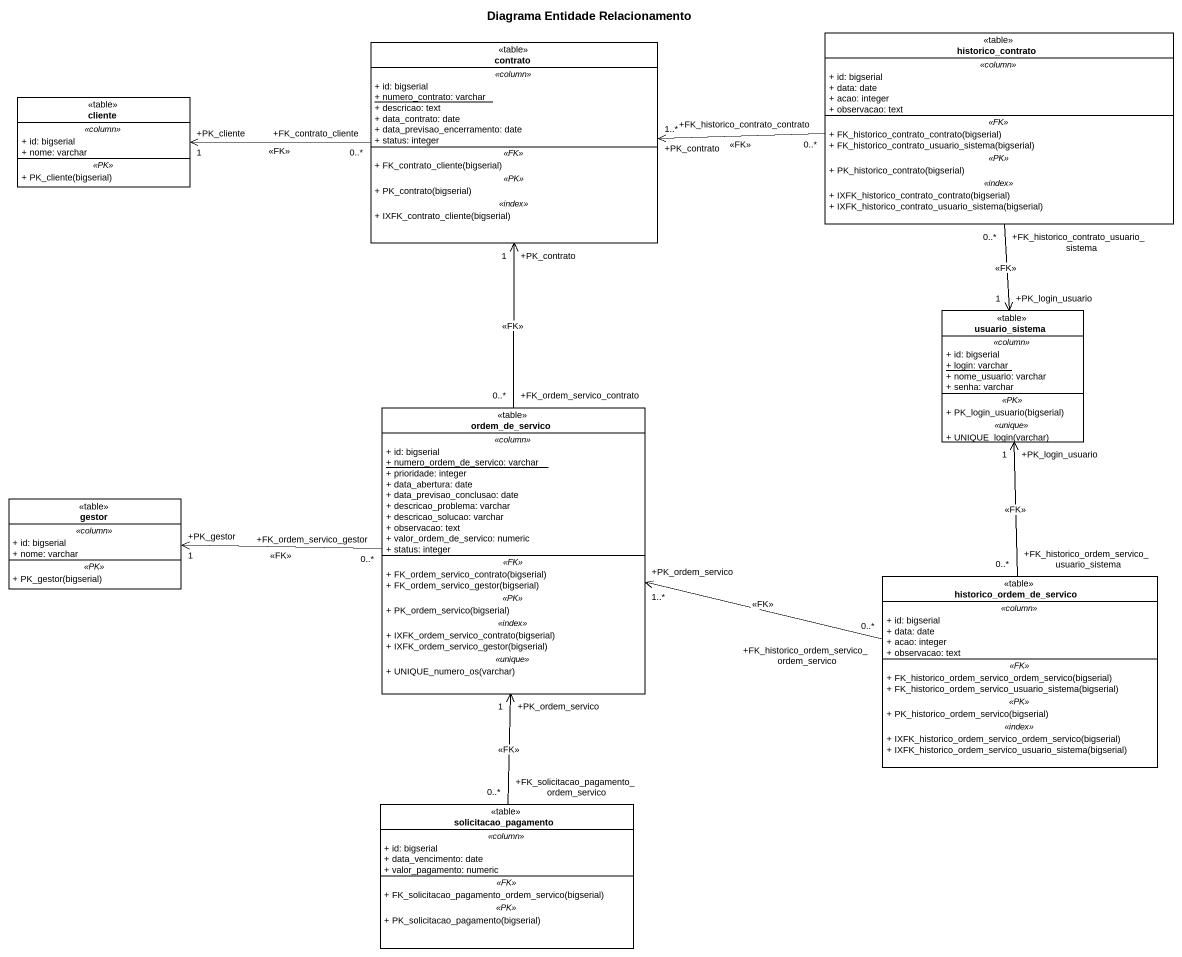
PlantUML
@startuml
title Diagrama Entidade Relacionamento
hide circle
hide empty members
skinparam classAttributeIconSize 0
class contrato <<table>> {
  .. <<column>> ..
  + id: bigserial
  {static} + numero_contrato: varchar
  + descricao: text
  + data_contrato: date
  + data_previsao_encerramento: date
  + status: integer
  .. <<FK>> ..
  + FK_contrato_cliente(bigserial)
  .. <<PK>> ..
  + PK_contrato(bigserial)
  .. <<index>> ..
  + IXFK_contrato_cliente(bigserial)
}
class historico_contrato <<table>> {
  .. <<column>> ..
  + id: bigserial
  + data: date
  + acao: integer
  + observacao: text
  .. <<FK>> ..
  + FK_historico_contrato_contrato(bigserial)
  + FK_historico_contrato_usuario_sistema(bigserial)
  .. <<PK>> ..
  + PK_historico_contrato(bigserial)
  .. <<index>> ..
  + IXFK_historico_contrato_contrato(bigserial)
  + IXFK_historico_contrato_usuario_sistema(bigserial)
}
class cliente <<table>> {
  .. <<column>> ..
  + id: bigserial
  + nome: varchar
  .. <<PK>> ..
  + PK_cliente(bigserial)
}
class usuario_sistema <<table>> {
  .. <<column>> ..
  + id: bigserial
  {static} + login: varchar
  + nome_usuario: varchar
  + senha: varchar
  .. <<PK>> ..
  + PK_login_usuario(bigserial)
  .. <<unique>> ..
  + UNIQUE_login(varchar)
}
class ordem_de_servico <<table>> {
  .. <<column>> ..
  + id: bigserial
  {static} + numero_ordem_de_servico: varchar
  + prioridade: integer
  + data_abertura: date
  + data_previsao_conclusao: date
  + descricao_problema: varchar
  + descricao_solucao: varchar
  + observacao: text
  + valor_ordem_de_servico: numeric
  + status: integer
  .. <<FK>> ..
  + FK_ordem_servico_contrato(bigserial)
  + FK_ordem_servico_gestor(bigserial)
  .. <<PK>> ..
  + PK_ordem_servico(bigserial)
  .. <<index>> ..
  + IXFK_ordem_servico_contrato(bigserial)
  + IXFK_ordem_servico_gestor(bigserial)
  .. <<unique>> ..
  + UNIQUE_numero_os(varchar)
}
class gestor <<table>> {
  .. <<column>> ..
  + id: bigserial
  + nome: varchar
  .. <<PK>> ..
  + PK_gestor(bigserial)
}
class historico_ordem_de_servico <<table>> {
  .. <<column>> ..
  + id: bigserial
  + data: date
  + acao: integer
  + observacao: text
  .. <<FK>> ..
  + FK_historico_ordem_servico_ordem_servico(bigserial)
  + FK_historico_ordem_servico_usuario_sistema(bigserial)
  .. <<PK>> ..
  + PK_historico_ordem_servico(bigserial)
  .. <<index>> ..
  + IXFK_historico_ordem_servico_ordem_servico(bigserial)
  + IXFK_historico_ordem_servico_usuario_sistema(bigserial)
}
class solicitacao_pagamento <<table>> {
  .. <<column>> ..
  + id: bigserial
  + data_vencimento: date
  + valor_pagamento: numeric
  .. <<FK>> ..
  + FK_solicitacao_pagamento_ordem_servico(bigserial)
  .. <<PK>> ..
  + PK_solicitacao_pagamento(bigserial)
}
contrato "+FK_contrato_cliente\n0..*" -left-> "+PK_cliente\n1" cliente : <<FK>>
historico_contrato "+FK_historico_contrato_contrato\n0..*" -left-> "+PK_contrato\n1..*" contrato : <<FK>>
historico_contrato "+FK_historico_contrato_usuario_sistema\n0..*" --> "+PK_login_usuario\n1" usuario_sistema : <<FK>>
ordem_de_servico "+FK_ordem_servico_contrato\n0..*" -up-> "+PK_contrato\n1" contrato : <<FK>>
ordem_de_servico "+FK_ordem_servico_gestor\n0..*" -left-> "+PK_gestor\n1" gestor : <<FK>>
historico_ordem_de_servico "+FK_historico_ordem_servico_usuario_sistema\n0..*" -up-> "+PK_login_usuario\n1" usuario_sistema : <<FK>>
historico_ordem_de_servico "+FK_historico_ordem_servico_ordem_servico\n0..*" -left-> "+PK_ordem_servico\n1..*" ordem_de_servico : <<FK>>
solicitacao_pagamento "+FK_solicitacao_pagamento_ordem_servico\n0..*" -up-> "+PK_ordem_servico\n1" ordem_de_servico : <<FK>>
@enduml
